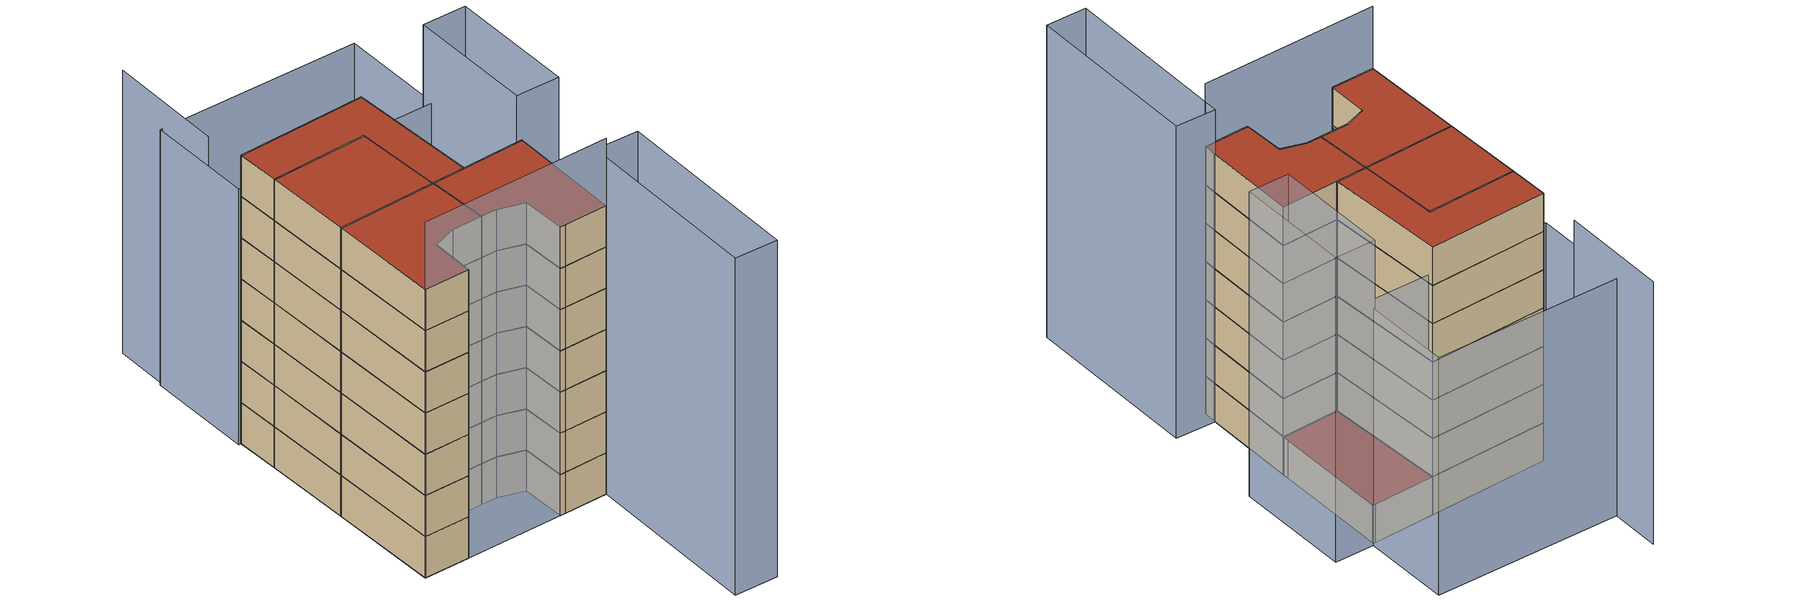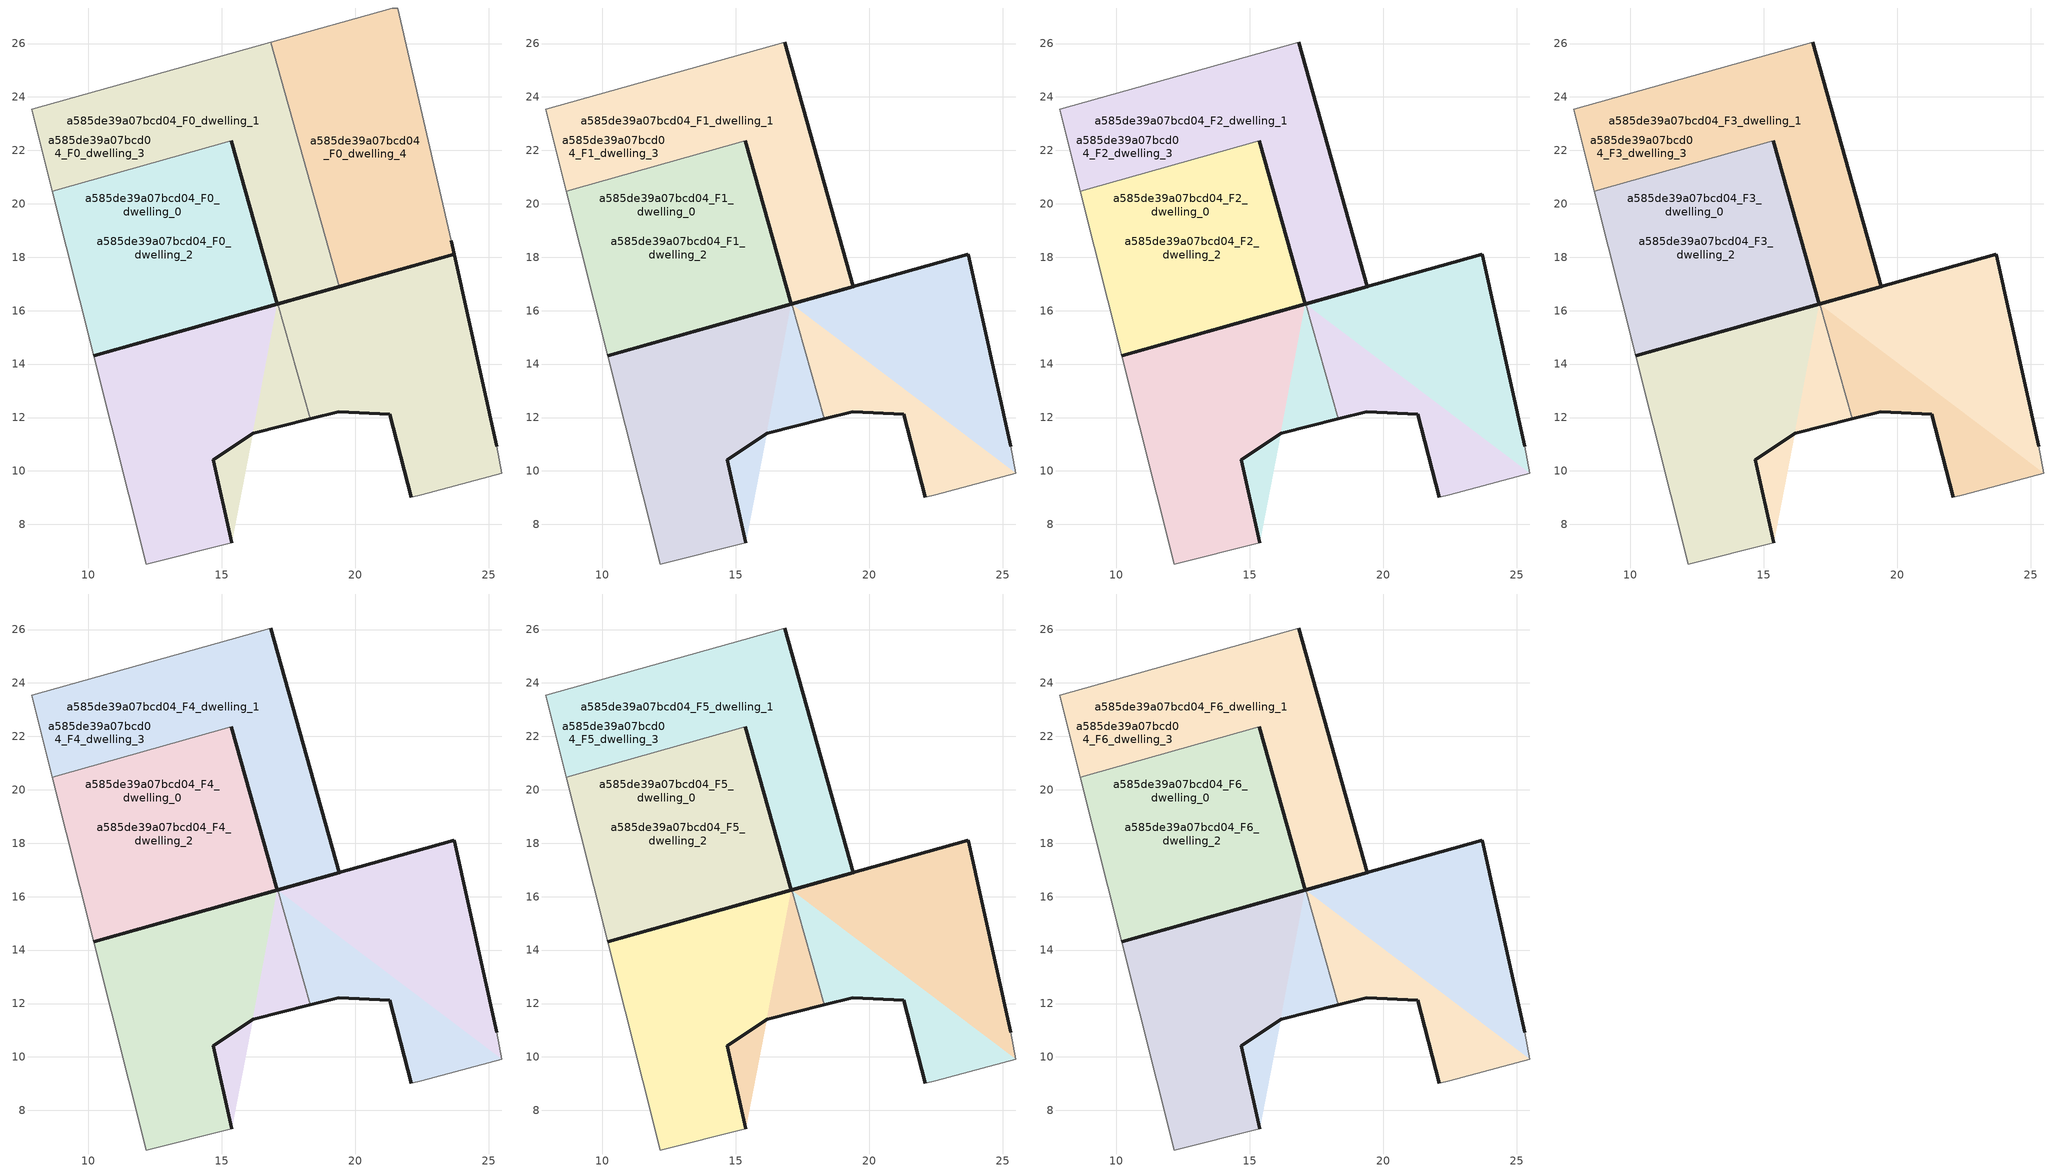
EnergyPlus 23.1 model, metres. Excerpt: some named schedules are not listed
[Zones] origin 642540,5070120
a585de39a07bcd04_F0_dwelling_0
 floor ground (EU_floor_Construction): 17.07,16.25 15.35,22.36 8.65,20.48 10.21,14.32 z0; 15.38,7.32 14.68,10.42 16.15,11.4 17.07,16.25 10.21,14.32 12.18,6.52 z0; 15.38,7.32 16.15,11.4 14.68,10.42 z0; 18.31,11.95 17.1,16.26 17.07,16.25 16.15,11.4 16.18,11.42 z0; 19.39,16.9 16.83,26.05 7.88,23.53 8.65,20.48 15.35,22.36 17.07,16.25 z0
 wall outside (EU_wall_Construction): 18.31,11.95 16.18,11.42 14.68,10.42 15.38,7.32 / 10.21,14.32 17.1,16.26 z0:3
 wall adiabatic (EU_wall_Construction): 15.38,7.32 12.18,6.52 10.21,14.32 z0:3
 wall to a585de39a07bcd04_F0_dwelling_1 (EU_wall_Construction): 17.1,16.26 18.31,11.95 z0:3
 roof outside (EU_floor_Construction): 17.1,16.26 18.31,11.95 16.18,11.42 14.68,10.42 15.38,7.32 12.18,6.52 10.21,14.32 z3
a585de39a07bcd04_F0_dwelling_1
 floor ground (EU_floor_Construction): 19.39,16.9 16.83,26.05 7.88,23.53 8.65,20.48 15.35,22.36 17.07,16.25 17.1,16.26 z0; 25.49,9.92 25.29,10.92 23.7,18.11 17.1,16.26 17.11,16.22 z0; 25.49,9.92 17.11,16.22 18.31,11.95 19.39,12.22 21.29,12.12 22.09,9.01 22.49,9.12 z0
 wall outside (EU_wall_Construction): 22.09,9.01 21.29,12.12 19.39,12.22 18.31,11.95 / 17.1,16.26 23.7,18.11 25.29,10.92 z0:3
 wall adiabatic (EU_wall_Construction): 25.29,10.92 25.49,9.92 22.49,9.12 22.09,9.01 z0:3
 roof outside (EU_floor_Construction): 23.7,18.11 25.29,10.92 25.49,9.92 22.49,9.12 22.09,9.01 21.29,12.12 19.38,12.22 18.31,11.95 17.1,16.26 z3; 16.83,26.05 19.39,16.9 17.1,16.26 17.07,16.25 15.35,22.36 8.65,20.48 7.88,23.53 z3
a585de39a07bcd04_F0_dwelling_2
 floor ground (EU_floor_Construction): 15.38,7.32 14.68,10.42 16.18,11.42 18.31,11.95 17.1,16.26 17.07,16.25 10.21,14.32 12.18,6.52 z0; 17.07,16.25 15.35,22.36 8.65,20.48 10.21,14.32 z0
 wall outside (EU_wall_Construction): 15.35,22.36 17.07,16.25 10.21,14.32 z0:3
 wall adiabatic (EU_wall_Construction): 10.21,14.32 8.65,20.48 z0:3
 wall to a585de39a07bcd04_F0_dwelling_3 (EU_wall_Construction): 8.65,20.48 15.35,22.36 z0:3
a585de39a07bcd04_F0_dwelling_3
 floor ground (EU_floor_Construction): 19.39,16.9 16.83,26.05 7.88,23.53 8.65,20.48 15.35,22.36 17.07,16.25 z0; 15.38,7.32 14.68,10.42 16.15,11.4 17.07,16.25 10.21,14.32 12.18,6.52 z0; 15.38,7.32 16.15,11.4 14.68,10.42 z0; 18.31,11.95 17.11,16.22 17.07,16.25 16.15,11.4 16.18,11.42 z0; 25.49,9.92 17.11,16.22 18.31,11.95 19.39,12.22 21.29,12.12 22.09,9.01 22.49,9.12 z0; 25.49,9.92 25.29,10.92 23.7,18.11 17.1,16.26 17.11,16.22 z0
 wall outside (EU_wall_Construction): 19.39,16.9 17.07,16.25 15.36,22.36 z0:3
 wall adiabatic (EU_wall_Construction): 8.65,20.48 7.88,23.53 16.83,26.05 z0:3
 wall to a585de39a07bcd04_F0_dwelling_4 (EU_wall_Construction): 16.83,26.05 19.39,16.9 z0:3
a585de39a07bcd04_F0_dwelling_4
 floor ground (EU_floor_Construction): 23.7,18.11 23.59,18.62 21.59,27.33 21.39,27.33 16.83,26.05 19.39,16.9 z0
 wall outside (EU_wall_Construction): 23.59,18.62 23.7,18.11 19.39,16.9 z0:3
 wall adiabatic (EU_wall_Construction): 16.83,26.05 21.39,27.33 21.59,27.33 23.59,18.62 z0:3
 roof outside (EU_roof_Construction): 21.59,27.33 23.59,18.62 23.7,18.11 19.39,16.9 16.83,26.05 21.39,27.33 z3
a585de39a07bcd04_F1_dwelling_0
 floor outside (EU_floor_Construction): 15.38,7.32 16.15,11.4 14.68,10.42 z3; 15.38,7.32 14.68,10.42 16.15,11.4 17.07,16.25 10.21,14.32 12.18,6.52 z3; 18.31,11.95 17.1,16.26 17.07,16.25 16.15,11.4 16.18,11.42 z3; 19.39,16.9 16.83,26.05 7.88,23.53 8.65,20.48 15.35,22.36 17.07,16.25 z3; 17.07,16.25 15.35,22.36 8.65,20.48 10.21,14.32 z3
 wall outside (EU_wall_Construction): 18.31,11.95 16.18,11.42 14.68,10.42 15.38,7.32 / 10.21,14.32 17.1,16.26 z3:6
 wall adiabatic (EU_wall_Construction): 15.38,7.32 12.18,6.52 10.21,14.32 z3:6
 wall to a585de39a07bcd04_F1_dwelling_1 (EU_wall_Construction): 17.1,16.26 18.31,11.95 z3:6
 roof outside (EU_floor_Construction): 17.1,16.26 18.31,11.95 16.18,11.42 14.68,10.42 15.38,7.32 12.18,6.52 10.21,14.32 z6
a585de39a07bcd04_F1_dwelling_1
 floor outside (EU_floor_Construction): 25.49,9.92 25.29,10.92 23.7,18.11 17.1,16.26 17.11,16.22 z3
 floor to a585de39a07bcd04_F0_dwelling_3 (EU_floor_Construction): 25.49,9.92 17.11,16.22 18.31,11.95 19.38,12.22 21.29,12.12 22.09,9.01 22.49,9.12 z3
 floor to a585de39a07bcd04_F0_dwelling_0 (EU_floor_Construction): 19.39,16.9 16.83,26.05 7.88,23.53 8.65,20.48 15.35,22.36 17.07,16.25 17.1,16.26 z3
 wall outside (EU_wall_Construction): 22.09,9.01 21.29,12.12 19.39,12.22 18.31,11.95 / 17.1,16.26 23.7,18.11 25.29,10.92 z3:6
 wall adiabatic (EU_wall_Construction): 25.29,10.92 25.49,9.92 22.49,9.12 22.09,9.01 z3:6
 roof outside (EU_floor_Construction): 23.7,18.11 25.29,10.92 25.49,9.92 22.49,9.12 22.09,9.01 21.29,12.12 19.38,12.22 18.31,11.95 17.1,16.26 z6; 16.83,26.05 19.39,16.9 17.1,16.26 17.07,16.25 15.35,22.36 8.65,20.48 7.88,23.53 z6
a585de39a07bcd04_F1_dwelling_2
 floor to a585de39a07bcd04_F0_dwelling_2 (EU_floor_Construction): 15.38,7.32 14.68,10.42 16.18,11.42 18.31,11.95 17.1,16.26 10.21,14.32 12.18,6.52 z3; 17.07,16.25 15.35,22.36 8.65,20.48 10.21,14.32 z3
 wall outside (EU_wall_Construction): 15.35,22.36 17.07,16.25 10.21,14.32 z3:6
 wall adiabatic (EU_wall_Construction): 10.21,14.32 8.65,20.48 z3:6
 wall to a585de39a07bcd04_F1_dwelling_3 (EU_wall_Construction): 8.65,20.48 15.35,22.36 z3:6
a585de39a07bcd04_F1_dwelling_3
 floor outside (EU_floor_Construction): 25.49,9.92 17.11,16.22 18.31,11.95 19.39,12.22 21.29,12.12 22.09,9.01 22.49,9.12 z3
 floor to a585de39a07bcd04_F0_dwelling_3 (EU_floor_Construction): 19.39,16.9 16.83,26.05 7.88,23.53 8.65,20.48 15.35,22.36 17.07,16.25 z3; 15.38,7.32 14.68,10.42 16.15,11.4 17.07,16.25 10.21,14.32 12.18,6.52 z3; 15.38,7.32 16.15,11.4 14.68,10.42 z3; 18.31,11.95 17.11,16.22 17.07,16.25 16.15,11.4 16.18,11.42 z3; 25.49,9.92 25.29,10.92 23.7,18.11 17.1,16.26 17.11,16.22 z3
 wall outside (EU_wall_Construction): 16.83,26.05 19.39,16.9 17.07,16.25 15.36,22.36 z3:6
 wall adiabatic (EU_wall_Construction): 8.65,20.48 7.88,23.53 16.83,26.05 z3:6
a585de39a07bcd04_F2_dwelling_0
 floor outside (EU_floor_Construction): 15.38,7.32 16.15,11.4 14.68,10.42 z6; 15.38,7.32 14.68,10.42 16.15,11.4 17.07,16.25 10.21,14.32 12.18,6.52 z6; 18.31,11.95 17.1,16.26 17.07,16.25 16.15,11.4 16.18,11.42 z6; 19.39,16.9 16.83,26.05 7.88,23.53 8.65,20.48 15.35,22.36 17.07,16.25 z6; 17.07,16.25 15.35,22.36 8.65,20.48 10.21,14.32 z6
 wall outside (EU_wall_Construction): 18.31,11.95 16.18,11.42 14.68,10.42 15.38,7.32 / 10.21,14.32 17.1,16.26 z6:9
 wall adiabatic (EU_wall_Construction): 15.38,7.32 12.18,6.52 10.21,14.32 z6:9
 wall to a585de39a07bcd04_F2_dwelling_1 (EU_wall_Construction): 17.1,16.26 18.31,11.95 z6:9
 roof outside (EU_floor_Construction): 17.1,16.26 18.31,11.95 16.18,11.42 14.68,10.42 15.38,7.32 12.18,6.52 10.21,14.32 z9
a585de39a07bcd04_F2_dwelling_1
 floor outside (EU_floor_Construction): 25.49,9.92 25.29,10.92 23.7,18.11 17.1,16.26 17.11,16.22 z6
 floor to a585de39a07bcd04_F1_dwelling_3 (EU_floor_Construction): 25.49,9.92 17.11,16.22 18.31,11.95 19.38,12.22 21.29,12.12 22.09,9.01 22.49,9.12 z6
 floor to a585de39a07bcd04_F1_dwelling_0 (EU_floor_Construction): 19.39,16.9 16.83,26.05 7.88,23.53 8.65,20.48 15.35,22.36 17.07,16.25 17.1,16.26 z6
 wall outside (EU_wall_Construction): 22.09,9.01 21.29,12.12 19.39,12.22 18.31,11.95 / 17.1,16.26 23.7,18.11 25.29,10.92 z6:9
 wall adiabatic (EU_wall_Construction): 25.29,10.92 25.49,9.92 22.49,9.12 22.09,9.01 z6:9
 roof outside (EU_floor_Construction): 23.7,18.11 25.29,10.92 25.49,9.92 22.49,9.12 22.09,9.01 21.29,12.12 19.38,12.22 18.31,11.95 17.1,16.26 z9; 16.83,26.05 19.39,16.9 17.1,16.26 17.07,16.25 15.35,22.36 8.65,20.48 7.88,23.53 z9
a585de39a07bcd04_F2_dwelling_2
 floor to a585de39a07bcd04_F1_dwelling_2 (EU_floor_Construction): 15.38,7.32 14.68,10.42 16.18,11.42 18.31,11.95 17.1,16.26 10.21,14.32 12.18,6.52 z6; 17.07,16.25 15.35,22.36 8.65,20.48 10.21,14.32 z6
 wall outside (EU_wall_Construction): 15.35,22.36 17.07,16.25 10.21,14.32 z6:9
 wall adiabatic (EU_wall_Construction): 10.21,14.32 8.65,20.48 z6:9
 wall to a585de39a07bcd04_F2_dwelling_3 (EU_wall_Construction): 8.65,20.48 15.35,22.36 z6:9
a585de39a07bcd04_F2_dwelling_3
 floor outside (EU_floor_Construction): 25.49,9.92 17.11,16.22 18.31,11.95 19.39,12.22 21.29,12.12 22.09,9.01 22.49,9.12 z6
 floor to a585de39a07bcd04_F1_dwelling_3 (EU_floor_Construction): 19.39,16.9 16.83,26.05 7.88,23.53 8.65,20.48 15.35,22.36 17.07,16.25 z6; 15.38,7.32 14.68,10.42 16.15,11.4 17.07,16.25 10.21,14.32 12.18,6.52 z6; 15.38,7.32 16.15,11.4 14.68,10.42 z6; 18.31,11.95 17.11,16.22 17.07,16.25 16.15,11.4 16.18,11.42 z6; 25.49,9.92 25.29,10.92 23.7,18.11 17.1,16.26 17.11,16.22 z6
 wall outside (EU_wall_Construction): 16.83,26.05 19.39,16.9 17.07,16.25 15.36,22.36 z6:9
 wall adiabatic (EU_wall_Construction): 8.65,20.48 7.88,23.53 16.83,26.05 z6:9
a585de39a07bcd04_F3_dwelling_0
 floor outside (EU_floor_Construction): 15.38,7.32 16.15,11.4 14.68,10.42 z9; 15.38,7.32 14.68,10.42 16.15,11.4 17.07,16.25 10.21,14.32 12.18,6.52 z9; 18.31,11.95 17.1,16.26 17.07,16.25 16.15,11.4 16.18,11.42 z9; 19.39,16.9 16.83,26.05 7.88,23.53 8.65,20.48 15.35,22.36 17.07,16.25 z9; 17.07,16.25 15.35,22.36 8.65,20.48 10.21,14.32 z9
 wall outside (EU_wall_Construction): 18.31,11.95 16.18,11.42 14.68,10.42 15.38,7.32 / 10.21,14.32 17.1,16.26 z9:12
 wall adiabatic (EU_wall_Construction): 15.38,7.32 12.18,6.52 10.21,14.32 z9:12
 wall to a585de39a07bcd04_F3_dwelling_1 (EU_wall_Construction): 17.1,16.26 18.31,11.95 z9:12
 roof outside (EU_floor_Construction): 17.1,16.26 18.31,11.95 16.18,11.42 14.68,10.42 15.38,7.32 12.18,6.52 10.21,14.32 z12
a585de39a07bcd04_F3_dwelling_1
 floor outside (EU_floor_Construction): 25.49,9.92 25.29,10.92 23.7,18.11 17.1,16.26 17.11,16.22 z9
 floor to a585de39a07bcd04_F2_dwelling_3 (EU_floor_Construction): 25.49,9.92 17.11,16.22 18.31,11.95 19.38,12.22 21.29,12.12 22.09,9.01 22.49,9.12 z9
 floor to a585de39a07bcd04_F2_dwelling_0 (EU_floor_Construction): 19.39,16.9 16.83,26.05 7.88,23.53 8.65,20.48 15.35,22.36 17.07,16.25 17.1,16.26 z9
 wall outside (EU_wall_Construction): 22.09,9.01 21.29,12.12 19.39,12.22 18.31,11.95 / 17.1,16.26 23.7,18.11 25.29,10.92 z9:12
 wall adiabatic (EU_wall_Construction): 25.29,10.92 25.49,9.92 22.49,9.12 22.09,9.01 z9:12
 roof outside (EU_floor_Construction): 23.7,18.11 25.29,10.92 25.49,9.92 22.49,9.12 22.09,9.01 21.29,12.12 19.38,12.22 18.31,11.95 17.1,16.26 z12; 16.83,26.05 19.39,16.9 17.1,16.26 17.07,16.25 15.35,22.36 8.65,20.48 7.88,23.53 z12
a585de39a07bcd04_F3_dwelling_2
 floor to a585de39a07bcd04_F2_dwelling_2 (EU_floor_Construction): 15.38,7.32 14.68,10.42 16.18,11.42 18.31,11.95 17.1,16.26 10.21,14.32 12.18,6.52 z9; 17.07,16.25 15.35,22.36 8.65,20.48 10.21,14.32 z9
 wall outside (EU_wall_Construction): 15.35,22.36 17.07,16.25 10.21,14.32 z9:12
 wall adiabatic (EU_wall_Construction): 10.21,14.32 8.65,20.48 z9:12
 wall to a585de39a07bcd04_F3_dwelling_3 (EU_wall_Construction): 8.65,20.48 15.35,22.36 z9:12
a585de39a07bcd04_F3_dwelling_3
 floor outside (EU_floor_Construction): 25.49,9.92 17.11,16.22 18.31,11.95 19.39,12.22 21.29,12.12 22.09,9.01 22.49,9.12 z9
 floor to a585de39a07bcd04_F2_dwelling_3 (EU_floor_Construction): 19.39,16.9 16.83,26.05 7.88,23.53 8.65,20.48 15.35,22.36 17.07,16.25 z9; 15.38,7.32 14.68,10.42 16.15,11.4 17.07,16.25 10.21,14.32 12.18,6.52 z9; 15.38,7.32 16.15,11.4 14.68,10.42 z9; 18.31,11.95 17.11,16.22 17.07,16.25 16.15,11.4 16.18,11.42 z9; 25.49,9.92 25.29,10.92 23.7,18.11 17.1,16.26 17.11,16.22 z9
 wall outside (EU_wall_Construction): 16.83,26.05 19.39,16.9 17.07,16.25 15.36,22.36 z9:12
 wall adiabatic (EU_wall_Construction): 8.65,20.48 7.88,23.53 16.83,26.05 z9:12
a585de39a07bcd04_F4_dwelling_0
 floor outside (EU_floor_Construction): 15.38,7.32 16.15,11.4 14.68,10.42 z12; 15.38,7.32 14.68,10.42 16.15,11.4 17.07,16.25 10.21,14.32 12.18,6.52 z12; 18.31,11.95 17.1,16.26 17.07,16.25 16.15,11.4 16.18,11.42 z12; 19.39,16.9 16.83,26.05 7.88,23.53 8.65,20.48 15.35,22.36 17.07,16.25 z12; 17.07,16.25 15.35,22.36 8.65,20.48 10.21,14.32 z12
 wall outside (EU_wall_Construction): 18.31,11.95 16.18,11.42 14.68,10.42 15.38,7.32 / 10.21,14.32 17.1,16.26 z12:15
 wall adiabatic (EU_wall_Construction): 15.38,7.32 12.18,6.52 10.21,14.32 z12:15
 wall to a585de39a07bcd04_F4_dwelling_1 (EU_wall_Construction): 17.1,16.26 18.31,11.95 z12:15
 roof outside (EU_floor_Construction): 17.1,16.26 18.31,11.95 16.18,11.42 14.68,10.42 15.38,7.32 12.18,6.52 10.21,14.32 z15
a585de39a07bcd04_F4_dwelling_1
 floor outside (EU_floor_Construction): 25.49,9.92 25.29,10.92 23.7,18.11 17.1,16.26 17.11,16.22 z12
 floor to a585de39a07bcd04_F3_dwelling_3 (EU_floor_Construction): 25.49,9.92 17.11,16.22 18.31,11.95 19.38,12.22 21.29,12.12 22.09,9.01 22.49,9.12 z12
 floor to a585de39a07bcd04_F3_dwelling_0 (EU_floor_Construction): 19.39,16.9 16.83,26.05 7.88,23.53 8.65,20.48 15.35,22.36 17.07,16.25 17.1,16.26 z12
 wall outside (EU_wall_Construction): 22.09,9.01 21.29,12.12 19.39,12.22 18.31,11.95 / 17.1,16.26 23.7,18.11 25.29,10.92 z12:15
 wall adiabatic (EU_wall_Construction): 25.29,10.92 25.49,9.92 22.49,9.12 22.09,9.01 z12:15
 roof outside (EU_floor_Construction): 23.7,18.11 25.29,10.92 25.49,9.92 22.49,9.12 22.09,9.01 21.29,12.12 19.38,12.22 18.31,11.95 17.1,16.26 z15; 16.83,26.05 19.39,16.9 17.1,16.26 17.07,16.25 15.35,22.36 8.65,20.48 7.88,23.53 z15
a585de39a07bcd04_F4_dwelling_2
 floor to a585de39a07bcd04_F3_dwelling_2 (EU_floor_Construction): 15.38,7.32 14.68,10.42 16.18,11.42 18.31,11.95 17.1,16.26 10.21,14.32 12.18,6.52 z12; 17.07,16.25 15.35,22.36 8.65,20.48 10.21,14.32 z12
 wall outside (EU_wall_Construction): 15.35,22.36 17.07,16.25 10.21,14.32 z12:15
 wall adiabatic (EU_wall_Construction): 10.21,14.32 8.65,20.48 z12:15
 wall to a585de39a07bcd04_F4_dwelling_3 (EU_wall_Construction): 8.65,20.48 15.35,22.36 z12:15
a585de39a07bcd04_F4_dwelling_3
 floor outside (EU_floor_Construction): 25.49,9.92 17.11,16.22 18.31,11.95 19.39,12.22 21.29,12.12 22.09,9.01 22.49,9.12 z12
 floor to a585de39a07bcd04_F3_dwelling_3 (EU_floor_Construction): 19.39,16.9 16.83,26.05 7.88,23.53 8.65,20.48 15.35,22.36 17.07,16.25 z12; 15.38,7.32 14.68,10.42 16.15,11.4 17.07,16.25 10.21,14.32 12.18,6.52 z12; 15.38,7.32 16.15,11.4 14.68,10.42 z12; 18.31,11.95 17.11,16.22 17.07,16.25 16.15,11.4 16.18,11.42 z12; 25.49,9.92 25.29,10.92 23.7,18.11 17.1,16.26 17.11,16.22 z12
 wall outside (EU_wall_Construction): 16.83,26.05 19.39,16.9 17.07,16.25 15.36,22.36 z12:15
 wall adiabatic (EU_wall_Construction): 8.65,20.48 7.88,23.53 16.83,26.05 z12:15
a585de39a07bcd04_F5_dwelling_0
 floor outside (EU_floor_Construction): 15.38,7.32 16.15,11.4 14.68,10.42 z15; 15.38,7.32 14.68,10.42 16.15,11.4 17.07,16.25 10.21,14.32 12.18,6.52 z15; 18.31,11.95 17.1,16.26 17.07,16.25 16.15,11.4 16.18,11.42 z15; 19.39,16.9 16.83,26.05 7.88,23.53 8.65,20.48 15.35,22.36 17.07,16.25 z15; 17.07,16.25 15.35,22.36 8.65,20.48 10.21,14.32 z15
 wall outside (EU_wall_Construction): 18.31,11.95 16.18,11.42 14.68,10.42 15.38,7.32 / 10.21,14.32 17.1,16.26 z15:18
 wall adiabatic (EU_wall_Construction): 15.38,7.32 12.18,6.52 10.21,14.32 z15:18
 wall to a585de39a07bcd04_F5_dwelling_1 (EU_wall_Construction): 17.1,16.26 18.31,11.95 z15:18
 roof outside (EU_floor_Construction): 17.1,16.26 18.31,11.95 16.18,11.42 14.68,10.42 15.38,7.32 12.18,6.52 10.21,14.32 z18
a585de39a07bcd04_F5_dwelling_1
 floor outside (EU_floor_Construction): 25.49,9.92 25.29,10.92 23.7,18.11 17.1,16.26 17.11,16.22 z15
 floor to a585de39a07bcd04_F4_dwelling_3 (EU_floor_Construction): 25.49,9.92 17.11,16.22 18.31,11.95 19.38,12.22 21.29,12.12 22.09,9.01 22.49,9.12 z15
 floor to a585de39a07bcd04_F4_dwelling_0 (EU_floor_Construction): 19.39,16.9 16.83,26.05 7.88,23.53 8.65,20.48 15.35,22.36 17.07,16.25 17.1,16.26 z15
 wall outside (EU_wall_Construction): 22.09,9.01 21.29,12.12 19.39,12.22 18.31,11.95 / 17.1,16.26 23.7,18.11 25.29,10.92 z15:18
 wall adiabatic (EU_wall_Construction): 25.29,10.92 25.49,9.92 22.49,9.12 22.09,9.01 z15:18
 roof outside (EU_floor_Construction): 23.7,18.11 25.29,10.92 25.49,9.92 22.49,9.12 22.09,9.01 21.29,12.12 19.38,12.22 18.31,11.95 17.1,16.26 z18; 16.83,26.05 19.39,16.9 17.1,16.26 17.07,16.25 15.35,22.36 8.65,20.48 7.88,23.53 z18
a585de39a07bcd04_F5_dwelling_2
 floor to a585de39a07bcd04_F4_dwelling_2 (EU_floor_Construction): 15.38,7.32 14.68,10.42 16.18,11.42 18.31,11.95 17.1,16.26 10.21,14.32 12.18,6.52 z15; 17.07,16.25 15.35,22.36 8.65,20.48 10.21,14.32 z15
 wall outside (EU_wall_Construction): 15.35,22.36 17.07,16.25 10.21,14.32 z15:18
 wall adiabatic (EU_wall_Construction): 10.21,14.32 8.65,20.48 z15:18
 wall to a585de39a07bcd04_F5_dwelling_3 (EU_wall_Construction): 8.65,20.48 15.35,22.36 z15:18
a585de39a07bcd04_F5_dwelling_3
 floor outside (EU_floor_Construction): 25.49,9.92 17.11,16.22 18.31,11.95 19.39,12.22 21.29,12.12 22.09,9.01 22.49,9.12 z15
 floor to a585de39a07bcd04_F4_dwelling_3 (EU_floor_Construction): 19.39,16.9 16.83,26.05 7.88,23.53 8.65,20.48 15.35,22.36 17.07,16.25 z15; 15.38,7.32 14.68,10.42 16.15,11.4 17.07,16.25 10.21,14.32 12.18,6.52 z15; 15.38,7.32 16.15,11.4 14.68,10.42 z15; 18.31,11.95 17.11,16.22 17.07,16.25 16.15,11.4 16.18,11.42 z15; 25.49,9.92 25.29,10.92 23.7,18.11 17.1,16.26 17.11,16.22 z15
 wall outside (EU_wall_Construction): 16.83,26.05 19.39,16.9 17.07,16.25 15.36,22.36 z15:18
 wall adiabatic (EU_wall_Construction): 8.65,20.48 7.88,23.53 16.83,26.05 z15:18
a585de39a07bcd04_F6_dwelling_0
 floor outside (EU_floor_Construction): 15.38,7.32 16.15,11.4 14.68,10.42 z18; 15.38,7.32 14.68,10.42 16.15,11.4 17.07,16.25 10.21,14.32 12.18,6.52 z18; 18.31,11.95 17.1,16.26 17.07,16.25 16.15,11.4 16.18,11.42 z18; 19.39,16.9 16.83,26.05 7.88,23.53 8.65,20.48 15.35,22.36 17.07,16.25 z18; 17.07,16.25 15.35,22.36 8.65,20.48 10.21,14.32 z18
 wall outside (EU_wall_Construction): 18.31,11.95 16.18,11.42 14.68,10.42 15.38,7.32 / 10.21,14.32 17.1,16.26 z18:21
 wall adiabatic (EU_wall_Construction): 15.38,7.32 12.18,6.52 10.21,14.32 z18:21
 wall to a585de39a07bcd04_F6_dwelling_1 (EU_wall_Construction): 17.1,16.26 18.31,11.95 z18:21
 roof outside (EU_roof_Construction): 15.35,22.36 17.07,16.25 10.21,14.32 8.65,20.48 z21; 17.1,16.26 18.31,11.95 16.18,11.42 14.68,10.42 15.38,7.32 12.18,6.52 10.21,14.32 z21; 16.83,26.05 19.39,16.9 17.07,16.25 15.35,22.36 8.65,20.48 7.88,23.53 z21
a585de39a07bcd04_F6_dwelling_1
 floor outside (EU_floor_Construction): 25.49,9.92 25.29,10.92 23.7,18.11 17.1,16.26 17.11,16.22 z18
 floor to a585de39a07bcd04_F5_dwelling_3 (EU_floor_Construction): 25.49,9.92 17.11,16.22 18.31,11.95 19.38,12.22 21.29,12.12 22.09,9.01 22.49,9.12 z18
 floor to a585de39a07bcd04_F5_dwelling_0 (EU_floor_Construction): 19.39,16.9 16.83,26.05 7.88,23.53 8.65,20.48 15.35,22.36 17.07,16.25 17.1,16.26 z18
 wall outside (EU_wall_Construction): 22.09,9.01 21.29,12.12 19.39,12.22 18.31,11.95 / 17.1,16.26 23.7,18.11 25.29,10.92 z18:21
 wall adiabatic (EU_wall_Construction): 25.29,10.92 25.49,9.92 22.49,9.12 22.09,9.01 z18:21
 roof outside (EU_roof_Construction): 16.83,26.05 19.39,16.9 17.1,16.26 17.07,16.25 15.35,22.36 8.65,20.48 7.88,23.53 z21; 23.7,18.11 25.29,10.92 25.49,9.92 22.49,9.12 22.09,9.01 21.29,12.12 19.39,12.22 18.31,11.95 17.1,16.26 z21
a585de39a07bcd04_F6_dwelling_2
 floor to a585de39a07bcd04_F5_dwelling_2 (EU_floor_Construction): 15.38,7.32 14.68,10.42 16.18,11.42 18.31,11.95 17.1,16.26 10.21,14.32 12.18,6.52 z18; 17.07,16.25 15.35,22.36 8.65,20.48 10.21,14.32 z18
 wall outside (EU_wall_Construction): 15.35,22.36 17.07,16.25 10.21,14.32 z18:21
 wall adiabatic (EU_wall_Construction): 10.21,14.32 8.65,20.48 z18:21
 wall to a585de39a07bcd04_F6_dwelling_3 (EU_wall_Construction): 8.65,20.48 15.35,22.36 z18:21
 roof outside (EU_roof_Construction): 15.35,22.36 17.07,16.25 10.21,14.32 8.65,20.48 z21; 17.1,16.26 18.31,11.95 16.18,11.42 14.68,10.42 15.38,7.32 12.18,6.52 10.21,14.32 z21
a585de39a07bcd04_F6_dwelling_3
 floor outside (EU_floor_Construction): 25.49,9.92 17.11,16.22 18.31,11.95 19.39,12.22 21.29,12.12 22.09,9.01 22.49,9.12 z18
 floor to a585de39a07bcd04_F5_dwelling_3 (EU_floor_Construction): 19.39,16.9 16.83,26.05 7.88,23.53 8.65,20.48 15.35,22.36 17.07,16.25 z18; 15.38,7.32 14.68,10.42 16.15,11.4 17.07,16.25 10.21,14.32 12.18,6.52 z18; 15.38,7.32 16.15,11.4 14.68,10.42 z18; 18.31,11.95 17.11,16.22 17.07,16.25 16.15,11.4 16.18,11.42 z18; 25.49,9.92 25.29,10.92 23.7,18.11 17.1,16.26 17.11,16.22 z18
 wall outside (EU_wall_Construction): 16.83,26.05 19.39,16.9 17.07,16.25 15.36,22.36 z18:21
 wall adiabatic (EU_wall_Construction): 8.65,20.48 7.88,23.53 16.83,26.05 z18:21
 roof outside (EU_roof_Construction): 17.1,16.26 18.31,11.95 16.18,11.42 14.68,10.42 15.38,7.32 12.18,6.52 10.21,14.32 z21; 16.83,26.05 19.39,16.9 17.07,16.25 15.35,22.36 8.65,20.48 7.88,23.53 z21; 23.7,18.11 25.29,10.92 25.49,9.92 22.49,9.12 22.09,9.01 21.29,12.12 19.39,12.22 18.31,11.95 17.1,16.26 z21
shading: 12.18,6.52 25.49,9.92 z0:25.9; 28.29,11.61 31.24,-1.95 / 31.24,-1.95 28.21,-2.61 / 28.21,-2.61 25.26,10.96 / 25.26,10.96 28.29,11.61 z0:24.5; 23.59,18.62 21.54,27.53 / 21.54,27.53 24.59,28.23 / 24.59,28.23 26.64,19.32 / 26.64,19.32 23.59,18.62 z0:23.9; 5.98,30.94 20.09,34.23 / 20.09,34.23 21.83,26.79 / 21.83,26.79 7.72,23.49 / 7.72,23.49 5.98,30.94 z0:18.6; 5.3,34.81 7.11,26.54 z0:20.6
[Building]
EU S2 Campaign: North Axis=0; Terrain=City; Solar Distribution=FullExterior
[Site:Location]
Lyon-Bron: Latitude=45.75; Longitude=5; Time Zone=1; Elevation=198
[SizingPeriod:WeatherFileDays]
AnnualSizingPeriod: Begin Month=1; Begin Day of Month=1; End Month=12; End Day of Month=31; Day of Week for Start Day=Monday; Use Weather File Daylight Saving Period=No; Use Weather File Rain and Snow Indicators=No
[MATERIAL]
EU_InternalMass_Material: Roughness=MediumRough; Thickness=0.1; Conductivity=1; Density=1800; Specific Heat=900; Thermal Absorptance=0.9; Solar Absorptance=0.7; Visible Absorptance=0.7
[MATERIAL:NOMASS] Roughness=MediumRough; Thermal Absorptance=0.9; Solar Absorptance=0.7; Visible Absorptance=0.7
Name | Thermal Resistance
EU_wall_NoMass | 0.776494
EU_roof_NoMass | 0.486893
EU_floor_NoMass | 0.421597
[CONSTRUCTION]
EU_wall_Construction: EU_wall_NoMass
EU_roof_Construction: EU_roof_NoMass
EU_floor_Construction: EU_floor_NoMass
EU_InternalMass_Construction: EU_InternalMass_Material
[ZONE] Type=1; Multiplier=1; Ceiling Height=autocalculate; Floor Area=autocalculate; Part of Total Floor Area=Yes
Name | Volume
a585de39a07bcd04_F0_dwelling_0; a585de39a07bcd04_F1_dwelling_0; a585de39a07bcd04_F2_dwelling_0; a585de39a07bcd04_F3_dwelling_0; a585de39a07bcd04_F4_dwelling_0; a585de39a07bcd04_F5_dwelling_0; a585de39a07bcd04_F6_dwelling_0 | 410.342
a585de39a07bcd04_F0_dwelling_1 | 268.315
a585de39a07bcd04_F1_dwelling_1; a585de39a07bcd04_F2_dwelling_1; a585de39a07bcd04_F3_dwelling_1; a585de39a07bcd04_F4_dwelling_1; a585de39a07bcd04_F5_dwelling_1; a585de39a07bcd04_F6_dwelling_1 | 268.317
a585de39a07bcd04_F0_dwelling_2 | 268.298
a585de39a07bcd04_F1_dwelling_2; a585de39a07bcd04_F2_dwelling_2; a585de39a07bcd04_F3_dwelling_2; a585de39a07bcd04_F4_dwelling_2; a585de39a07bcd04_F5_dwelling_2; a585de39a07bcd04_F6_dwelling_2 | 268.307
a585de39a07bcd04_F0_dwelling_3 | 410.329
a585de39a07bcd04_F1_dwelling_3; a585de39a07bcd04_F2_dwelling_3; a585de39a07bcd04_F3_dwelling_3; a585de39a07bcd04_F4_dwelling_3; a585de39a07bcd04_F5_dwelling_3; a585de39a07bcd04_F6_dwelling_3 | 410.328
a585de39a07bcd04_F0_dwelling_4 | 134.147
[INTERNALMASS] Construction=EU_InternalMass_Construction
Name | Zone or ZoneList | Surface Area
a585de39a07bcd04_F0_dwelling_0_EU_InternalMass | a585de39a07bcd04_F0_dwelling_0 | 44.7146
a585de39a07bcd04_F0_dwelling_1_EU_InternalMass | a585de39a07bcd04_F0_dwelling_1 | 44.7192
a585de39a07bcd04_F0_dwelling_2_EU_InternalMass | a585de39a07bcd04_F0_dwelling_2 | 44.7254
a585de39a07bcd04_F0_dwelling_3_EU_InternalMass | a585de39a07bcd04_F0_dwelling_3 | 44.7224
a585de39a07bcd04_F0_dwelling_4_EU_InternalMass | a585de39a07bcd04_F0_dwelling_4 | 44.7143
a585de39a07bcd04_F1_dwelling_0_EU_InternalMass | a585de39a07bcd04_F1_dwelling_0 | 55.8948
a585de39a07bcd04_F1_dwelling_1_EU_InternalMass | a585de39a07bcd04_F1_dwelling_1 | 55.8949
a585de39a07bcd04_F1_dwelling_2_EU_InternalMass | a585de39a07bcd04_F1_dwelling_2 | 55.8979
a585de39a07bcd04_F1_dwelling_3_EU_InternalMass | a585de39a07bcd04_F1_dwelling_3 | 55.8955
a585de39a07bcd04_F2_dwelling_0_EU_InternalMass | a585de39a07bcd04_F2_dwelling_0 | 55.8948
a585de39a07bcd04_F2_dwelling_1_EU_InternalMass | a585de39a07bcd04_F2_dwelling_1 | 55.8949
a585de39a07bcd04_F2_dwelling_2_EU_InternalMass | a585de39a07bcd04_F2_dwelling_2 | 55.8979
a585de39a07bcd04_F2_dwelling_3_EU_InternalMass | a585de39a07bcd04_F2_dwelling_3 | 55.8955
a585de39a07bcd04_F3_dwelling_0_EU_InternalMass | a585de39a07bcd04_F3_dwelling_0 | 55.8948
a585de39a07bcd04_F3_dwelling_1_EU_InternalMass | a585de39a07bcd04_F3_dwelling_1 | 55.8949
a585de39a07bcd04_F3_dwelling_2_EU_InternalMass | a585de39a07bcd04_F3_dwelling_2 | 55.8979
a585de39a07bcd04_F3_dwelling_3_EU_InternalMass | a585de39a07bcd04_F3_dwelling_3 | 55.8955
a585de39a07bcd04_F4_dwelling_0_EU_InternalMass | a585de39a07bcd04_F4_dwelling_0 | 55.8948
a585de39a07bcd04_F4_dwelling_1_EU_InternalMass | a585de39a07bcd04_F4_dwelling_1 | 55.8949
a585de39a07bcd04_F4_dwelling_2_EU_InternalMass | a585de39a07bcd04_F4_dwelling_2 | 55.8979
a585de39a07bcd04_F4_dwelling_3_EU_InternalMass | a585de39a07bcd04_F4_dwelling_3 | 55.8955
a585de39a07bcd04_F5_dwelling_0_EU_InternalMass | a585de39a07bcd04_F5_dwelling_0 | 55.8948
a585de39a07bcd04_F5_dwelling_1_EU_InternalMass | a585de39a07bcd04_F5_dwelling_1 | 55.8949
a585de39a07bcd04_F5_dwelling_2_EU_InternalMass | a585de39a07bcd04_F5_dwelling_2 | 55.8979
a585de39a07bcd04_F5_dwelling_3_EU_InternalMass | a585de39a07bcd04_F5_dwelling_3 | 55.8955
a585de39a07bcd04_F6_dwelling_0_EU_InternalMass | a585de39a07bcd04_F6_dwelling_0 | 55.8948
a585de39a07bcd04_F6_dwelling_1_EU_InternalMass | a585de39a07bcd04_F6_dwelling_1 | 55.8949
a585de39a07bcd04_F6_dwelling_2_EU_InternalMass | a585de39a07bcd04_F6_dwelling_2 | 55.8979
a585de39a07bcd04_F6_dwelling_3_EU_InternalMass | a585de39a07bcd04_F6_dwelling_3 | 55.8955
[OTHEREQUIPMENT] Fuel Type=Electricity; Design Level Calculation Method=Watts/Area; Power per Zone Floor Area=1; Fraction Latent=0; Fraction Radiant=0; Fraction Lost=0; Carbon Dioxide Generation Rate=0; EndUse Subcategory=EU_Step8_InternalGains
Name | Zone or ZoneList or Space or SpaceList | Schedule
EU_Step8_InternalGain_a585de39a07bcd04_F0_dwelling_0_f000 | a585de39a07bcd04_F0_dwelling_0 | EU_Step8_GainSchedule_a585de39a07bcd04_F0_dwelling_0_f000
EU_Step8_InternalGain_a585de39a07bcd04_F0_dwelling_1_f000 | a585de39a07bcd04_F0_dwelling_1 | EU_Step8_GainSchedule_a585de39a07bcd04_F0_dwelling_1_f000
EU_Step8_InternalGain_a585de39a07bcd04_F0_dwelling_2_f000 | a585de39a07bcd04_F0_dwelling_2 | EU_Step8_GainSchedule_a585de39a07bcd04_F0_dwelling_2_f000
EU_Step8_InternalGain_a585de39a07bcd04_F0_dwelling_3_f000 | a585de39a07bcd04_F0_dwelling_3 | EU_Step8_GainSchedule_a585de39a07bcd04_F0_dwelling_3_f000
EU_Step8_InternalGain_a585de39a07bcd04_F0_dwelling_4_f000 | a585de39a07bcd04_F0_dwelling_4 | EU_Step8_GainSchedule_a585de39a07bcd04_F0_dwelling_4_f000
EU_Step8_InternalGain_a585de39a07bcd04_F1_dwelling_0_f000 | a585de39a07bcd04_F1_dwelling_0 | EU_Step8_GainSchedule_a585de39a07bcd04_F1_dwelling_0_f000
EU_Step8_InternalGain_a585de39a07bcd04_F1_dwelling_1_f000 | a585de39a07bcd04_F1_dwelling_1 | EU_Step8_GainSchedule_a585de39a07bcd04_F1_dwelling_1_f000
EU_Step8_InternalGain_a585de39a07bcd04_F1_dwelling_2_f000 | a585de39a07bcd04_F1_dwelling_2 | EU_Step8_GainSchedule_a585de39a07bcd04_F1_dwelling_2_f000
EU_Step8_InternalGain_a585de39a07bcd04_F1_dwelling_3_f000 | a585de39a07bcd04_F1_dwelling_3 | EU_Step8_GainSchedule_a585de39a07bcd04_F1_dwelling_3_f000
EU_Step8_InternalGain_a585de39a07bcd04_F2_dwelling_0_f000 | a585de39a07bcd04_F2_dwelling_0 | EU_Step8_GainSchedule_a585de39a07bcd04_F2_dwelling_0_f000
EU_Step8_InternalGain_a585de39a07bcd04_F2_dwelling_1_f000 | a585de39a07bcd04_F2_dwelling_1 | EU_Step8_GainSchedule_a585de39a07bcd04_F2_dwelling_1_f000
EU_Step8_InternalGain_a585de39a07bcd04_F2_dwelling_2_f000 | a585de39a07bcd04_F2_dwelling_2 | EU_Step8_GainSchedule_a585de39a07bcd04_F2_dwelling_2_f000
EU_Step8_InternalGain_a585de39a07bcd04_F2_dwelling_3_f000 | a585de39a07bcd04_F2_dwelling_3 | EU_Step8_GainSchedule_a585de39a07bcd04_F2_dwelling_3_f000
EU_Step8_InternalGain_a585de39a07bcd04_F3_dwelling_0_f000 | a585de39a07bcd04_F3_dwelling_0 | EU_Step8_GainSchedule_a585de39a07bcd04_F3_dwelling_0_f000
EU_Step8_InternalGain_a585de39a07bcd04_F3_dwelling_1_f000 | a585de39a07bcd04_F3_dwelling_1 | EU_Step8_GainSchedule_a585de39a07bcd04_F3_dwelling_1_f000
EU_Step8_InternalGain_a585de39a07bcd04_F3_dwelling_2_f000 | a585de39a07bcd04_F3_dwelling_2 | EU_Step8_GainSchedule_a585de39a07bcd04_F3_dwelling_2_f000
EU_Step8_InternalGain_a585de39a07bcd04_F3_dwelling_3_f000 | a585de39a07bcd04_F3_dwelling_3 | EU_Step8_GainSchedule_a585de39a07bcd04_F3_dwelling_3_f000
EU_Step8_InternalGain_a585de39a07bcd04_F4_dwelling_0_f000 | a585de39a07bcd04_F4_dwelling_0 | EU_Step8_GainSchedule_a585de39a07bcd04_F4_dwelling_0_f000
EU_Step8_InternalGain_a585de39a07bcd04_F4_dwelling_1_f000 | a585de39a07bcd04_F4_dwelling_1 | EU_Step8_GainSchedule_a585de39a07bcd04_F4_dwelling_1_f000
EU_Step8_InternalGain_a585de39a07bcd04_F4_dwelling_2_f000 | a585de39a07bcd04_F4_dwelling_2 | EU_Step8_GainSchedule_a585de39a07bcd04_F4_dwelling_2_f000
EU_Step8_InternalGain_a585de39a07bcd04_F4_dwelling_3_f000 | a585de39a07bcd04_F4_dwelling_3 | EU_Step8_GainSchedule_a585de39a07bcd04_F4_dwelling_3_f000
EU_Step8_InternalGain_a585de39a07bcd04_F5_dwelling_0_f000 | a585de39a07bcd04_F5_dwelling_0 | EU_Step8_GainSchedule_a585de39a07bcd04_F5_dwelling_0_f000
EU_Step8_InternalGain_a585de39a07bcd04_F5_dwelling_1_f000 | a585de39a07bcd04_F5_dwelling_1 | EU_Step8_GainSchedule_a585de39a07bcd04_F5_dwelling_1_f000
EU_Step8_InternalGain_a585de39a07bcd04_F5_dwelling_2_f000 | a585de39a07bcd04_F5_dwelling_2 | EU_Step8_GainSchedule_a585de39a07bcd04_F5_dwelling_2_f000
EU_Step8_InternalGain_a585de39a07bcd04_F5_dwelling_3_f000 | a585de39a07bcd04_F5_dwelling_3 | EU_Step8_GainSchedule_a585de39a07bcd04_F5_dwelling_3_f000
EU_Step8_InternalGain_a585de39a07bcd04_F6_dwelling_0_f000 | a585de39a07bcd04_F6_dwelling_0 | EU_Step8_GainSchedule_a585de39a07bcd04_F6_dwelling_0_f000
EU_Step8_InternalGain_a585de39a07bcd04_F6_dwelling_1_f000 | a585de39a07bcd04_F6_dwelling_1 | EU_Step8_GainSchedule_a585de39a07bcd04_F6_dwelling_1_f000
EU_Step8_InternalGain_a585de39a07bcd04_F6_dwelling_2_f000 | a585de39a07bcd04_F6_dwelling_2 | EU_Step8_GainSchedule_a585de39a07bcd04_F6_dwelling_2_f000
EU_Step8_InternalGain_a585de39a07bcd04_F6_dwelling_3_f000 | a585de39a07bcd04_F6_dwelling_3 | EU_Step8_GainSchedule_a585de39a07bcd04_F6_dwelling_3_f000
[ZONEVENTILATION:DESIGNFLOWRATE] Schedule=EU_AlwaysOn; Design Flow Rate Calculation Method=AirChanges/Hour; Air Changes per Hour=0.693814; Ventilation Type=Natural; Fan Pressure Rise=0; Fan Total Efficiency=1; Constant Term Coefficient=1; Temperature Term Coefficient=0; Velocity Term Coefficient=0; Velocity Squared Term Coefficient=0; Minimum Indoor Temperature=-100; Maximum Indoor Temperature=100; Delta Temperature=-100; Minimum Outdoor Temperature=-100; Maximum Outdoor Temperature=100; Maximum Wind Speed=40
Name | Zone or ZoneList or Space or SpaceList
EU_ConstantAir_a585de39a07bcd04_F0_dwelling_0 | a585de39a07bcd04_F0_dwelling_0
EU_ConstantAir_a585de39a07bcd04_F0_dwelling_1 | a585de39a07bcd04_F0_dwelling_1
EU_ConstantAir_a585de39a07bcd04_F0_dwelling_2 | a585de39a07bcd04_F0_dwelling_2
EU_ConstantAir_a585de39a07bcd04_F0_dwelling_3 | a585de39a07bcd04_F0_dwelling_3
EU_ConstantAir_a585de39a07bcd04_F0_dwelling_4 | a585de39a07bcd04_F0_dwelling_4
EU_ConstantAir_a585de39a07bcd04_F1_dwelling_0 | a585de39a07bcd04_F1_dwelling_0
EU_ConstantAir_a585de39a07bcd04_F1_dwelling_1 | a585de39a07bcd04_F1_dwelling_1
EU_ConstantAir_a585de39a07bcd04_F1_dwelling_2 | a585de39a07bcd04_F1_dwelling_2
EU_ConstantAir_a585de39a07bcd04_F1_dwelling_3 | a585de39a07bcd04_F1_dwelling_3
EU_ConstantAir_a585de39a07bcd04_F2_dwelling_0 | a585de39a07bcd04_F2_dwelling_0
EU_ConstantAir_a585de39a07bcd04_F2_dwelling_1 | a585de39a07bcd04_F2_dwelling_1
EU_ConstantAir_a585de39a07bcd04_F2_dwelling_2 | a585de39a07bcd04_F2_dwelling_2
EU_ConstantAir_a585de39a07bcd04_F2_dwelling_3 | a585de39a07bcd04_F2_dwelling_3
EU_ConstantAir_a585de39a07bcd04_F3_dwelling_0 | a585de39a07bcd04_F3_dwelling_0
EU_ConstantAir_a585de39a07bcd04_F3_dwelling_1 | a585de39a07bcd04_F3_dwelling_1
EU_ConstantAir_a585de39a07bcd04_F3_dwelling_2 | a585de39a07bcd04_F3_dwelling_2
EU_ConstantAir_a585de39a07bcd04_F3_dwelling_3 | a585de39a07bcd04_F3_dwelling_3
EU_ConstantAir_a585de39a07bcd04_F4_dwelling_0 | a585de39a07bcd04_F4_dwelling_0
EU_ConstantAir_a585de39a07bcd04_F4_dwelling_1 | a585de39a07bcd04_F4_dwelling_1
EU_ConstantAir_a585de39a07bcd04_F4_dwelling_2 | a585de39a07bcd04_F4_dwelling_2
EU_ConstantAir_a585de39a07bcd04_F4_dwelling_3 | a585de39a07bcd04_F4_dwelling_3
EU_ConstantAir_a585de39a07bcd04_F5_dwelling_0 | a585de39a07bcd04_F5_dwelling_0
EU_ConstantAir_a585de39a07bcd04_F5_dwelling_1 | a585de39a07bcd04_F5_dwelling_1
EU_ConstantAir_a585de39a07bcd04_F5_dwelling_2 | a585de39a07bcd04_F5_dwelling_2
EU_ConstantAir_a585de39a07bcd04_F5_dwelling_3 | a585de39a07bcd04_F5_dwelling_3
EU_ConstantAir_a585de39a07bcd04_F6_dwelling_0 | a585de39a07bcd04_F6_dwelling_0
EU_ConstantAir_a585de39a07bcd04_F6_dwelling_1 | a585de39a07bcd04_F6_dwelling_1
EU_ConstantAir_a585de39a07bcd04_F6_dwelling_2 | a585de39a07bcd04_F6_dwelling_2
EU_ConstantAir_a585de39a07bcd04_F6_dwelling_3 | a585de39a07bcd04_F6_dwelling_3
[HVACTEMPLATE:ZONE:IDEALLOADSAIRSYSTEM] System Availability Schedule=EU_AlwaysOn; Maximum Heating Supply Air Temperature=50; Minimum Cooling Supply Air Temperature=13; Maximum Heating Supply Air Humidity Ratio=0.0156; Minimum Cooling Supply Air Humidity Ratio=0.0077; Heating Limit=NoLimit; Cooling Limit=NoLimit; Heating Availability Schedule=EU_AlwaysOn; Cooling Availability Schedule=EU_CoolingOff; Dehumidification Control Type=ConstantSensibleHeatRatio; Cooling Sensible Heat Ratio=0.7; Dehumidification Setpoint=60; Humidification Control Type=None; Humidification Setpoint=30; Outdoor Air Method=None; Outdoor Air Flow Rate per Person=0.00944; Outdoor Air Flow Rate per Zone Floor Area=0; Outdoor Air Flow Rate per Zone=0; Demand Controlled Ventilation Type=None; Outdoor Air Economizer Type=NoEconomizer; Heat Recovery Type=None; Sensible Heat Recovery Effectiveness=0.7; Latent Heat Recovery Effectiveness=0.65
Name | Template Thermostat
a585de39a07bcd04_F0_dwelling_0 | EU_HeatOnly_a585de39a07bcd04_F0_dwelling_0
a585de39a07bcd04_F0_dwelling_1 | EU_HeatOnly_a585de39a07bcd04_F0_dwelling_1
a585de39a07bcd04_F0_dwelling_2 | EU_HeatOnly_a585de39a07bcd04_F0_dwelling_2
a585de39a07bcd04_F0_dwelling_3 | EU_HeatOnly_a585de39a07bcd04_F0_dwelling_3
a585de39a07bcd04_F0_dwelling_4 | EU_HeatOnly_a585de39a07bcd04_F0_dwelling_4
a585de39a07bcd04_F1_dwelling_0 | EU_HeatOnly_a585de39a07bcd04_F1_dwelling_0
a585de39a07bcd04_F1_dwelling_1 | EU_HeatOnly_a585de39a07bcd04_F1_dwelling_1
a585de39a07bcd04_F1_dwelling_2 | EU_HeatOnly_a585de39a07bcd04_F1_dwelling_2
a585de39a07bcd04_F1_dwelling_3 | EU_HeatOnly_a585de39a07bcd04_F1_dwelling_3
a585de39a07bcd04_F2_dwelling_0 | EU_HeatOnly_a585de39a07bcd04_F2_dwelling_0
a585de39a07bcd04_F2_dwelling_1 | EU_HeatOnly_a585de39a07bcd04_F2_dwelling_1
a585de39a07bcd04_F2_dwelling_2 | EU_HeatOnly_a585de39a07bcd04_F2_dwelling_2
a585de39a07bcd04_F2_dwelling_3 | EU_HeatOnly_a585de39a07bcd04_F2_dwelling_3
a585de39a07bcd04_F3_dwelling_0 | EU_HeatOnly_a585de39a07bcd04_F3_dwelling_0
a585de39a07bcd04_F3_dwelling_1 | EU_HeatOnly_a585de39a07bcd04_F3_dwelling_1
a585de39a07bcd04_F3_dwelling_2 | EU_HeatOnly_a585de39a07bcd04_F3_dwelling_2
a585de39a07bcd04_F3_dwelling_3 | EU_HeatOnly_a585de39a07bcd04_F3_dwelling_3
a585de39a07bcd04_F4_dwelling_0 | EU_HeatOnly_a585de39a07bcd04_F4_dwelling_0
a585de39a07bcd04_F4_dwelling_1 | EU_HeatOnly_a585de39a07bcd04_F4_dwelling_1
a585de39a07bcd04_F4_dwelling_2 | EU_HeatOnly_a585de39a07bcd04_F4_dwelling_2
a585de39a07bcd04_F4_dwelling_3 | EU_HeatOnly_a585de39a07bcd04_F4_dwelling_3
a585de39a07bcd04_F5_dwelling_0 | EU_HeatOnly_a585de39a07bcd04_F5_dwelling_0
a585de39a07bcd04_F5_dwelling_1 | EU_HeatOnly_a585de39a07bcd04_F5_dwelling_1
a585de39a07bcd04_F5_dwelling_2 | EU_HeatOnly_a585de39a07bcd04_F5_dwelling_2
a585de39a07bcd04_F5_dwelling_3 | EU_HeatOnly_a585de39a07bcd04_F5_dwelling_3
a585de39a07bcd04_F6_dwelling_0 | EU_HeatOnly_a585de39a07bcd04_F6_dwelling_0
a585de39a07bcd04_F6_dwelling_1 | EU_HeatOnly_a585de39a07bcd04_F6_dwelling_1
a585de39a07bcd04_F6_dwelling_2 | EU_HeatOnly_a585de39a07bcd04_F6_dwelling_2
a585de39a07bcd04_F6_dwelling_3 | EU_HeatOnly_a585de39a07bcd04_F6_dwelling_3
[SIZING:ZONE] Zone Cooling Design Supply Air Temperature Input Method=SupplyAirTemperature; Zone Cooling Design Supply Air Temperature=13; Zone Heating Design Supply Air Temperature Input Method=SupplyAirTemperature; Zone Heating Design Supply Air Temperature=50; Zone Cooling Design Supply Air Humidity Ratio=0.008; Zone Heating Design Supply Air Humidity Ratio=0.008; Cooling Design Air Flow Method=DesignDay; Cooling Design Air Flow Rate=0; Cooling Minimum Air Flow per Zone Floor Area=0.000762; Cooling Minimum Air Flow=0; Cooling Minimum Air Flow Fraction=0.2; Heating Design Air Flow Method=DesignDay; Heating Design Air Flow Rate=0; Heating Maximum Air Flow per Zone Floor Area=0.002032; Heating Maximum Air Flow=0.141576; Heating Maximum Air Flow Fraction=0.3; Account for Dedicated Outdoor Air System=No; Dedicated Outdoor Air System Control Strategy=NeutralSupplyAir; Dedicated Outdoor Air Low Setpoint Temperature for Design=autosize; Dedicated Outdoor Air High Setpoint Temperature for Design=autosize; Zone Load Sizing Method=Sensible Load Only No Latent Load; Zone Latent Cooling Design Supply Air Humidity Ratio Input Method=HumidityRatioDifference; Zone Cooling Design Supply Air Humidity Ratio Difference=0.005; Zone Latent Heating Design Supply Air Humidity Ratio Input Method=HumidityRatioDifference; Zone Humidification Design Supply Air Humidity Ratio Difference=0.005
a585de39a07bcd04_F0_dwelling_0; a585de39a07bcd04_F0_dwelling_1; a585de39a07bcd04_F0_dwelling_2; a585de39a07bcd04_F0_dwelling_3; a585de39a07bcd04_F0_dwelling_4; a585de39a07bcd04_F1_dwelling_0; a585de39a07bcd04_F1_dwelling_1; a585de39a07bcd04_F1_dwelling_2; a585de39a07bcd04_F1_dwelling_3; a585de39a07bcd04_F2_dwelling_0; a585de39a07bcd04_F2_dwelling_1; a585de39a07bcd04_F2_dwelling_2; a585de39a07bcd04_F2_dwelling_3; a585de39a07bcd04_F3_dwelling_0; a585de39a07bcd04_F3_dwelling_1; a585de39a07bcd04_F3_dwelling_2; a585de39a07bcd04_F3_dwelling_3; a585de39a07bcd04_F4_dwelling_0; a585de39a07bcd04_F4_dwelling_1; a585de39a07bcd04_F4_dwelling_2; a585de39a07bcd04_F4_dwelling_3; a585de39a07bcd04_F5_dwelling_0; a585de39a07bcd04_F5_dwelling_1; a585de39a07bcd04_F5_dwelling_2; a585de39a07bcd04_F5_dwelling_3; a585de39a07bcd04_F6_dwelling_0; a585de39a07bcd04_F6_dwelling_1; a585de39a07bcd04_F6_dwelling_2; a585de39a07bcd04_F6_dwelling_3
[SCHEDULE:FILE] Column Number=1; Rows to Skip at Top=0; Number of Hours of Data=8760; Column Separator=Comma; Interpolate to Timestep=No; Minutes per Item=60; Adjust Schedule for Daylight Savings=Yes
Name | File
EU_Step8_GainSchedule_a585de39a07bcd04_F0_dwelling_0_f000 | ../../schedules/a585de39a07bcd04/a585de39a07bcd04_F0_dwelling_0_f000_gain.csv
EU_Step8_GainSchedule_a585de39a07bcd04_F0_dwelling_1_f000 | ../../schedules/a585de39a07bcd04/a585de39a07bcd04_F0_dwelling_1_f000_gain.csv
EU_Step8_GainSchedule_a585de39a07bcd04_F0_dwelling_2_f000 | ../../schedules/a585de39a07bcd04/a585de39a07bcd04_F0_dwelling_2_f000_gain.csv
EU_Step8_GainSchedule_a585de39a07bcd04_F0_dwelling_3_f000 | ../../schedules/a585de39a07bcd04/a585de39a07bcd04_F0_dwelling_3_f000_gain.csv
EU_Step8_GainSchedule_a585de39a07bcd04_F0_dwelling_4_f000 | ../../schedules/a585de39a07bcd04/a585de39a07bcd04_F0_dwelling_4_f000_gain.csv
EU_Step8_GainSchedule_a585de39a07bcd04_F1_dwelling_0_f000 | ../../schedules/a585de39a07bcd04/a585de39a07bcd04_F1_dwelling_0_f000_gain.csv
EU_Step8_GainSchedule_a585de39a07bcd04_F1_dwelling_1_f000 | ../../schedules/a585de39a07bcd04/a585de39a07bcd04_F1_dwelling_1_f000_gain.csv
EU_Step8_GainSchedule_a585de39a07bcd04_F1_dwelling_2_f000 | ../../schedules/a585de39a07bcd04/a585de39a07bcd04_F1_dwelling_2_f000_gain.csv
EU_Step8_GainSchedule_a585de39a07bcd04_F1_dwelling_3_f000 | ../../schedules/a585de39a07bcd04/a585de39a07bcd04_F1_dwelling_3_f000_gain.csv
EU_Step8_GainSchedule_a585de39a07bcd04_F2_dwelling_0_f000 | ../../schedules/a585de39a07bcd04/a585de39a07bcd04_F2_dwelling_0_f000_gain.csv
